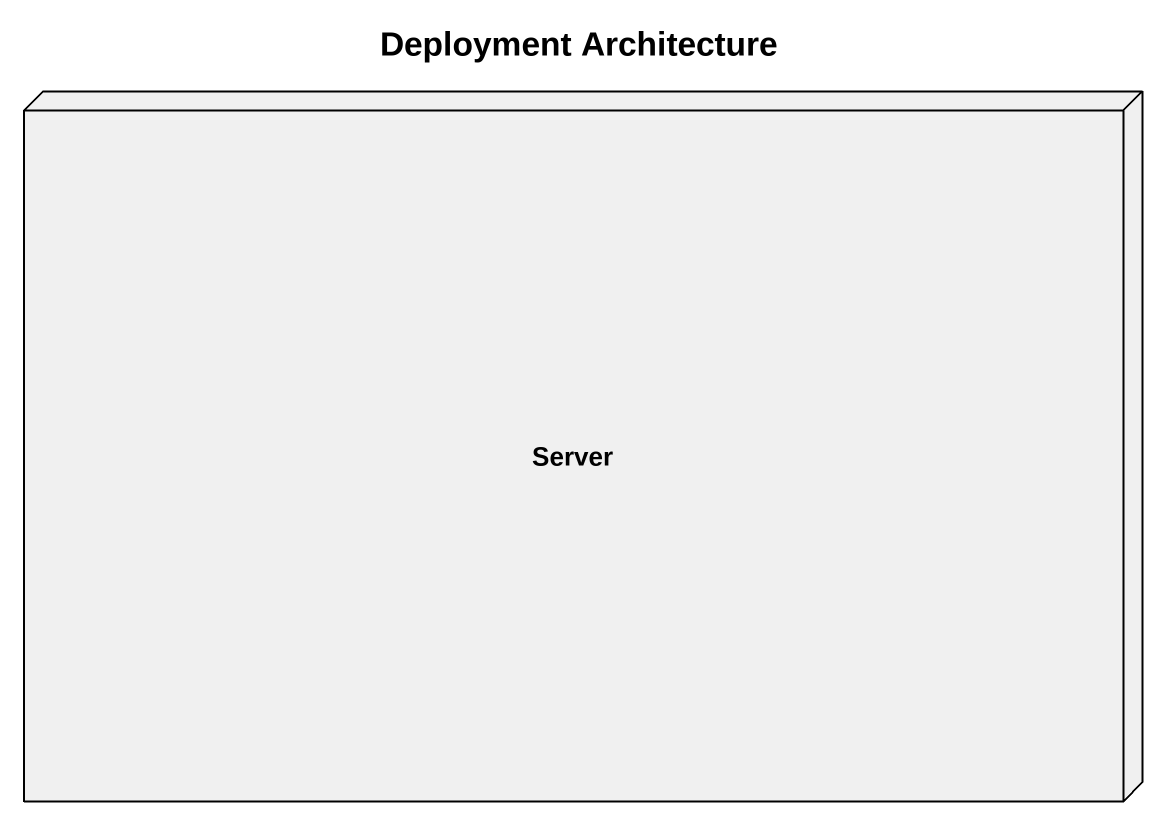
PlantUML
@startuml
title Deployment Architecture
node Server #F0F0F0
@enduml
